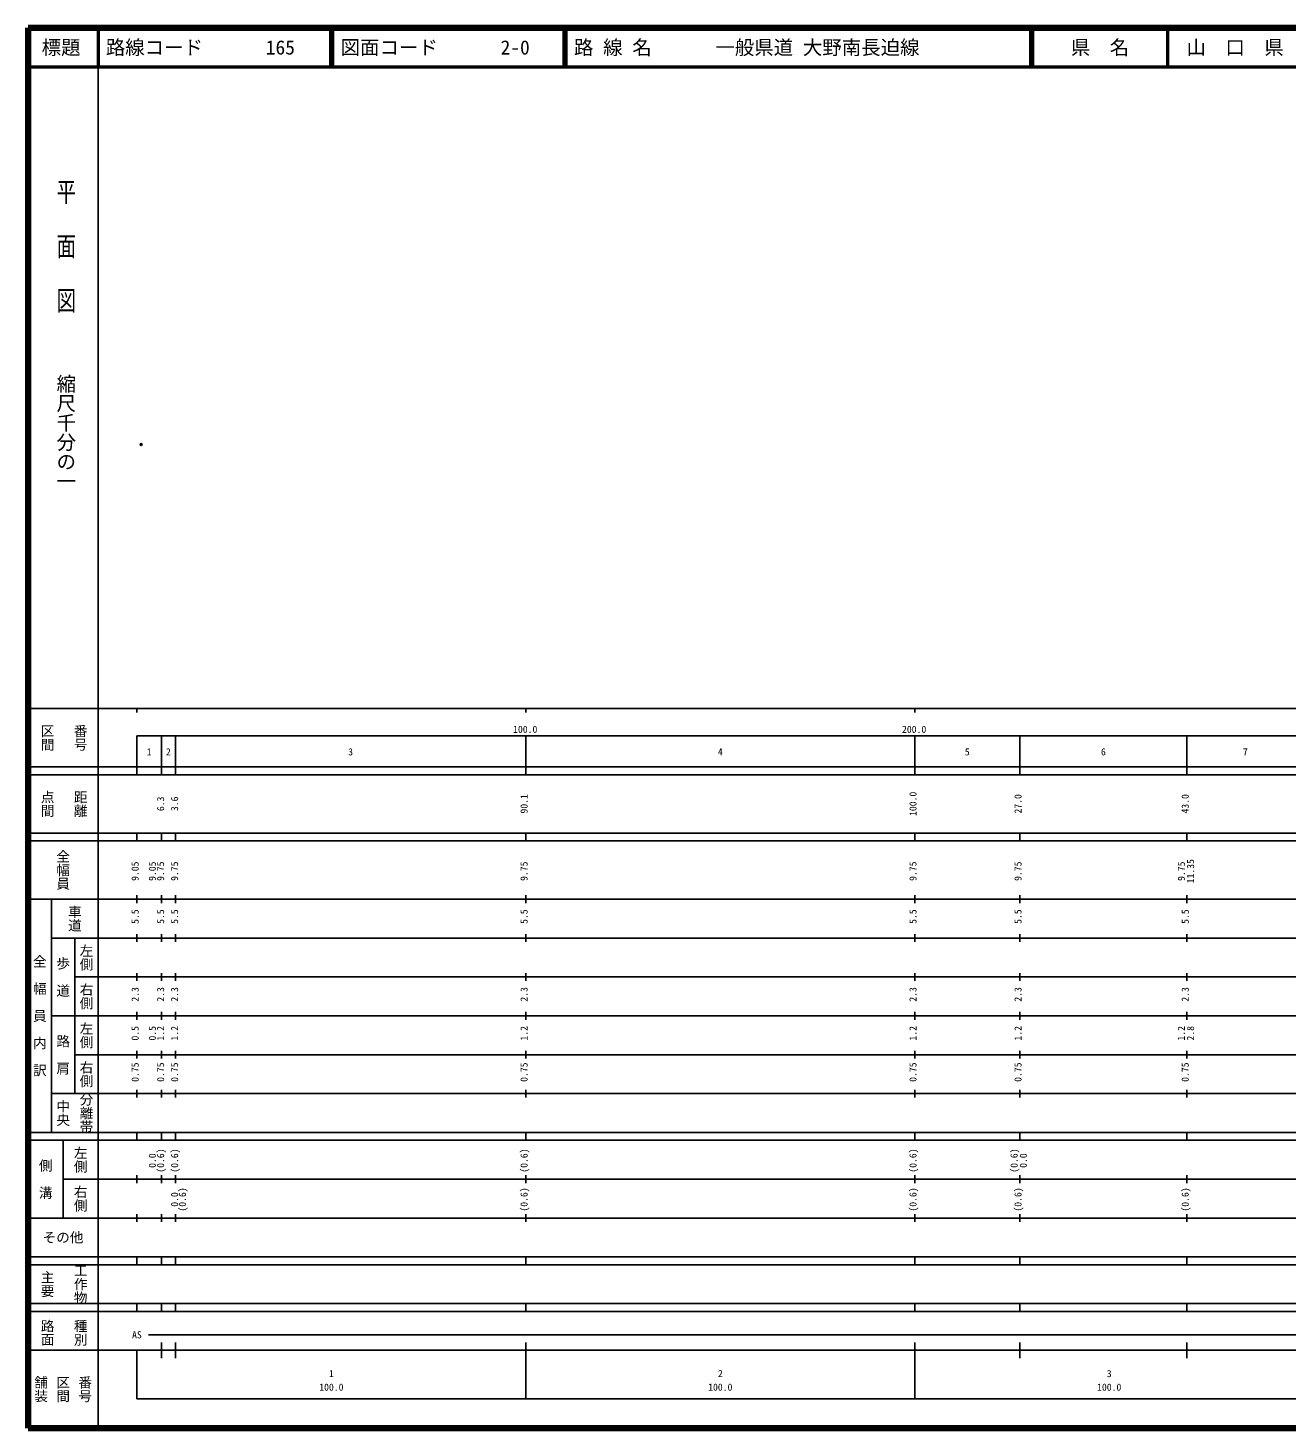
# Model space of a CAD drawing. Units: millimetres on the paper. Extents: x 40 to 680, y 20 to 380.
# Drawn here: x 40 to 363.7, y 20 to 380 of the extents above; entities that cross this region are included whole.
import ezdxf
from ezdxf.enums import TextEntityAlignment as Align

# ---------------------------------------------------------------- set-up
doc = ezdxf.new("R2010")
doc.units = ezdxf.units.MM
doc.header["$PDMODE"] = 32
doc.header["$PDSIZE"] = 0.5
doc.layers.add('M-OTRS', color=6, linetype='Continuous')
doc.layers.add('M-TTL-TXT', color=7, linetype='Continuous')
for name, color, linetype, lineweight in [('M-TTL', 2, 'Continuous', 140), ('M-TTL-BAND', 7, 'Continuous', 25), ('M-TTL-LINE', 7, 'Continuous', 50)]:
    doc.layers.add(name, color=color, linetype=linetype, lineweight=lineweight)
doc.styles.add('@ＭＳ ゴシック', font='')
doc.styles.add('ＭＳ ゴシック', font='')
doc.styles.get('@ＭＳ ゴシック').set_extended_font_data('@MS Gothic')
doc.styles.get('ＭＳ ゴシック').set_extended_font_data('MS Gothic')

msp = doc.modelspace()

# ---------------------------------------------------------------- linework, layer by layer
at = {"layer": 'M-OTRS'}
msp.add_point((69.086, 272.89), dxfattribs=at)
at = {"layer": 'M-TTL'}
for p, q in [((40, 380), (40, 20)), ((680, 380), (40, 380)), ((40, 20), (680, 20))]:
    msp.add_line(p, q, dxfattribs=at)
at = {"layer": 'M-TTL-BAND'}
for p, q in [((58, 370), (58, 20)), ((40, 205), (579, 205)), ((68, 205), (68, 204)), ((168, 205), (168, 204)), ((268, 205), (268, 204)), ((68, 198), (579, 198)), ((68, 198), (68, 188)), ((74.3, 188), (74.3, 198)), ((77.9, 188), (77.9, 198)), ((168, 188), (168, 198)), ((268, 188), (268, 198)), ((295, 188), (295, 198)), ((338, 188), (338, 198)), ((40, 190), (579, 190)), ((40, 188), (579, 188)), ((40, 173), (579, 173)), ((68, 171), (68, 173)), ((74.3, 171), (74.3, 173)), ((77.9, 171), (77.9, 173)), ((168, 171), (168, 173)), ((268, 171), (268, 173)), ((295, 171), (295, 173)), ((338, 171), (338, 173)), ((40, 171), (579, 171)), ((40, 156), (579, 156)), ((46, 96), (46, 156)), ((68, 155), (68, 157)), ((74.3, 155), (74.3, 157)), ((77.9, 155), (77.9, 157)), ((168, 155), (168, 157)), ((268, 155), (268, 157)), ((295, 155), (295, 157)), ((338, 155), (338, 157)), ((46, 146), (579, 146)), ((52, 146), (52, 106)), ((68, 145), (68, 147)), ((74.3, 145), (74.3, 147)), ((77.9, 145), (77.9, 147)), ((168, 145), (168, 147)), ((268, 145), (268, 147)), ((295, 145), (295, 147)), ((338, 145), (338, 147)), ((68, 135), (68, 137)), ((74.3, 135), (74.3, 137)), ((77.9, 135), (77.9, 137)), ((168, 135), (168, 137)), ((268, 135), (268, 137)), ((295, 135), (295, 137)), ((338, 135), (338, 137)), ((52, 136), (579, 136)), ((46, 126), (579, 126)), ((68, 125), (68, 127)), ((74.3, 125), (74.3, 127)), ((77.9, 125), (77.9, 127)), ((168, 125), (168, 127)), ((268, 125), (268, 127)), ((295, 125), (295, 127)), ((338, 125), (338, 127)), ((52, 116), (579, 116)), ((68, 115), (68, 117)), ((74.3, 115), (74.3, 117)), ((77.9, 115), (77.9, 117)), ((168, 115), (168, 117)), ((268, 115), (268, 117)), ((295, 115), (295, 117)), ((338, 115), (338, 117)), ((46, 106), (579, 106)), ((68, 105), (68, 107)), ((74.3, 105), (74.3, 107)), ((77.9, 105), (77.9, 107)), ((168, 105), (168, 107)), ((268, 105), (268, 107)), ((295, 105), (295, 107)), ((338, 105), (338, 107)), ((40, 96), (579, 96)), ((40, 94), (579, 94)), ((49, 94), (49, 74)), ((68, 94), (68, 96)), ((74.3, 94), (74.3, 96)), ((77.9, 94), (77.9, 96)), ((168, 94), (168, 96)), ((268, 94), (268, 96)), ((295, 94), (295, 96)), ((338, 94), (338, 96)), ((49, 84), (579, 84)), ((68, 83), (68, 85)), ((74.3, 83), (74.3, 85)), ((77.9, 83), (77.9, 85)), ((168, 83), (168, 85)), ((268, 83), (268, 85)), ((295, 83), (295, 85)), ((338, 83), (338, 85)), ((40, 74), (579, 74)), ((68, 73), (68, 75)), ((74.3, 73), (74.3, 75)), ((77.9, 73), (77.9, 75)), ((168, 73), (168, 75)), ((268, 73), (268, 75)), ((295, 73), (295, 75)), ((338, 73), (338, 75)), ((40, 64), (579, 64)), ((40, 62), (579, 62)), ((68, 62), (68, 64)), ((74.3, 62), (74.3, 64)), ((77.9, 62), (77.9, 64)), ((168, 62), (168, 64)), ((268, 62), (268, 64)), ((295, 62), (295, 64)), ((338, 62), (338, 64)), ((40, 52), (579, 52)), ((68, 50), (68, 52)), ((74.3, 50), (74.3, 52)), ((77.9, 50), (77.9, 52)), ((168, 50), (168, 52)), ((268, 50), (268, 52)), ((295, 50), (295, 52)), ((338, 50), (338, 52)), ((40, 50), (579, 50)), ((71, 44), (565, 44)), ((40, 40), (579, 40)), ((68, 40), (68, 27.5)), ((74.3, 38), (74.3, 42)), ((77.9, 38), (77.9, 42)), ((168, 27.5), (168, 42)), ((268, 27.5), (268, 42)), ((295, 38), (295, 42)), ((338, 38), (338, 42)), ((68, 27.5), (579, 27.5))]:
    msp.add_line(p, q, dxfattribs=at)
at = {"layer": 'M-TTL-LINE'}
for p, q in [((58, 380), (58, 370)), ((117.75, 380), (117.75, 370)), ((118.25, 380), (118.25, 370)), ((177.75, 380), (177.75, 370)), ((178.25, 380), (178.25, 370)), ((297.75, 380), (297.75, 370)), ((298.25, 380), (298.25, 370)), ((333, 380), (333, 370)), ((40, 370), (680, 370))]:
    msp.add_line(p, q, dxfattribs=at)

# ---------------------------------------------------------------- texts
at = {"layer": 'M-TTL-BAND', "style": '@ＭＳ ゴシック', "width": 1.4}
msp.add_text('平  面  図', height=3.666, rotation=270, dxfattribs=at).set_placement((49.777, 306.475), align=Align.MIDDLE_RIGHT)
at = {"layer": 'M-TTL-BAND', "style": '@ＭＳ ゴシック'}
msp.add_text('縮尺千分の一', height=3.666, rotation=270, dxfattribs=at).set_placement((49.777, 261.03), align=Align.MIDDLE_RIGHT)
for s, p in [('区間', (45, 197.5)), ('番号', (53.5, 197.5)), ('点間', (45, 180.5)), ('距離', (53.5, 180.5)), ('全幅員', (49, 163.5)), ('車道', (52, 151)), ('左側', (55, 141)), ('全\u3000幅\u3000員\u3000内\u3000訳', (43, 126)), ('歩\u3000道', (49, 136)), ('右側', (55, 131)), ('左側', (55, 121)), ('路\u3000肩', (49, 116)), ('右側', (55, 111)), ('分離帯', (55, 101)), ('中央', (49, 101)), ('左側', (53.5, 89)), ('側\u3000溝', (44.5, 84)), ('右側', (53.5, 79)), ('工作物', (53.5, 57)), ('主要', (45, 57)), ('路面', (45, 44.5)), ('種別', (53.5, 44.5)), ('舗装', (43.333, 30)), ('区間', (49, 30)), ('番号', (54.667, 30))]:
    msp.add_text(s, height=2.566, rotation=270, dxfattribs=at).set_placement(p, align=Align.MIDDLE_CENTER)
at = {"layer": 'M-TTL-BAND', "style": 'ＭＳ ゴシック'}
for s, p in [('100.0', (167.844, 198.195)), ('200.0', (267.844, 198.195)), ('1', (71.15, 192.405)), ('2', (76.1, 192.405)), ('3', (122.95, 192.405)), ('4', (218, 192.405)), ('5', (281.5, 192.405)), ('6', (316.5, 192.405)), ('7', (353, 192.405)), ('AS', (68, 42.5)), ('1', (118, 32.523)), ('2', (218, 32.523)), ('3', (318, 32.523)), ('100.0', (118, 29.033)), ('100.0', (218, 29.033)), ('100.0', (318, 29.033))]:
    msp.add_text(s, height=1.833, dxfattribs=at).set_placement(p, align=Align.BOTTOM_CENTER)
for s, p in [('6.3', (75.55, 180.5)), ('3.6', (79.15, 180.5)), ('90.1', (169, 180.5)), ('100.0', (269, 180.5)), ('27.0', (296, 180.5)), ('43.0', (339, 180.5)), ('11.35', (340.37, 163.174)), ('9.05', (69, 163.174)), ('9.05', (73.424, 163.174)), ('9.75', (75.55, 163.174)), ('9.75', (79.15, 163.174)), ('9.75', (169, 163.174)), ('9.75', (269, 163.174)), ('9.75', (296, 163.174)), ('9.75', (338, 163.174)), ('5.5', (69, 151.5)), ('5.5', (75.55, 151.5)), ('5.5', (79.15, 151.5)), ('5.5', (169, 151.5)), ('5.5', (269, 151.5)), ('5.5', (296, 151.5)), ('5.5', (339, 151.5)), ('2.3', (69, 131.5)), ('2.3', (75.55, 131.5)), ('2.3', (79.15, 131.5)), ('2.3', (169, 131.5)), ('2.3', (269, 131.5)), ('2.3', (296, 131.5)), ('2.3', (339, 131.5)), ('0.5', (69, 121.5)), ('0.5', (73.424, 121.5)), ('1.2', (75.55, 121.5)), ('1.2', (79.15, 121.5)), ('1.2', (169, 121.5)), ('1.2', (269, 121.5)), ('1.2', (296, 121.5)), ('1.2', (338, 121.5)), ('2.8', (340.37, 121.5)), ('0.75', (69, 111.5)), ('0.75', (75.55, 111.5)), ('0.75', (79.15, 111.5)), ('0.75', (169, 111.5)), ('0.75', (269, 111.5)), ('0.75', (296, 111.5)), ('0.75', (339, 111.5)), ('0.0', (73.424, 88.764)), ('(0.6)', (75.55, 88.764)), ('(0.6)', (79.15, 88.764)), ('(0.6)', (169, 88.764)), ('(0.6)', (269, 88.764)), ('(0.6)', (295, 88.764)), ('0.0', (297.37, 88.764)), ('0.0', (79.15, 78.764)), ('(0.6)', (81.15, 78.764)), ('(0.6)', (169, 78.764)), ('(0.6)', (269, 78.764)), ('(0.6)', (296, 78.764)), ('(0.6)', (339, 78.764))]:
    msp.add_text(s, height=1.833, rotation=90, dxfattribs=at).set_placement(p, align=Align.BOTTOM_CENTER)
msp.add_text('その他', height=2.566, dxfattribs=at).set_placement((49, 69), align=Align.MIDDLE_CENTER)
at = {"layer": 'M-TTL-TXT', "style": 'ＭＳ ゴシック'}
for s, p in [('標題', (48.5, 375)), ('県\u3000名', (315.625, 375)), ('山\u3000口\u3000県', (350.375, 375))]:
    msp.add_text(s, height=3.666, dxfattribs=at).set_placement(p, align=Align.MIDDLE_CENTER)
for s, p in [('路線コード', (60, 375)), ('165', (101.142, 375)), ('図面コード', (120.38, 375)), ('2-0', (161.521, 375)), ('路 線 名', (180.38, 375)), ('一般県道 大野南長迫線', (216.734, 375))]:
    msp.add_text(s, height=3.666, dxfattribs=at).set_placement(p, align=Align.MIDDLE_LEFT)

doc.saveas('drawing.dxf')
